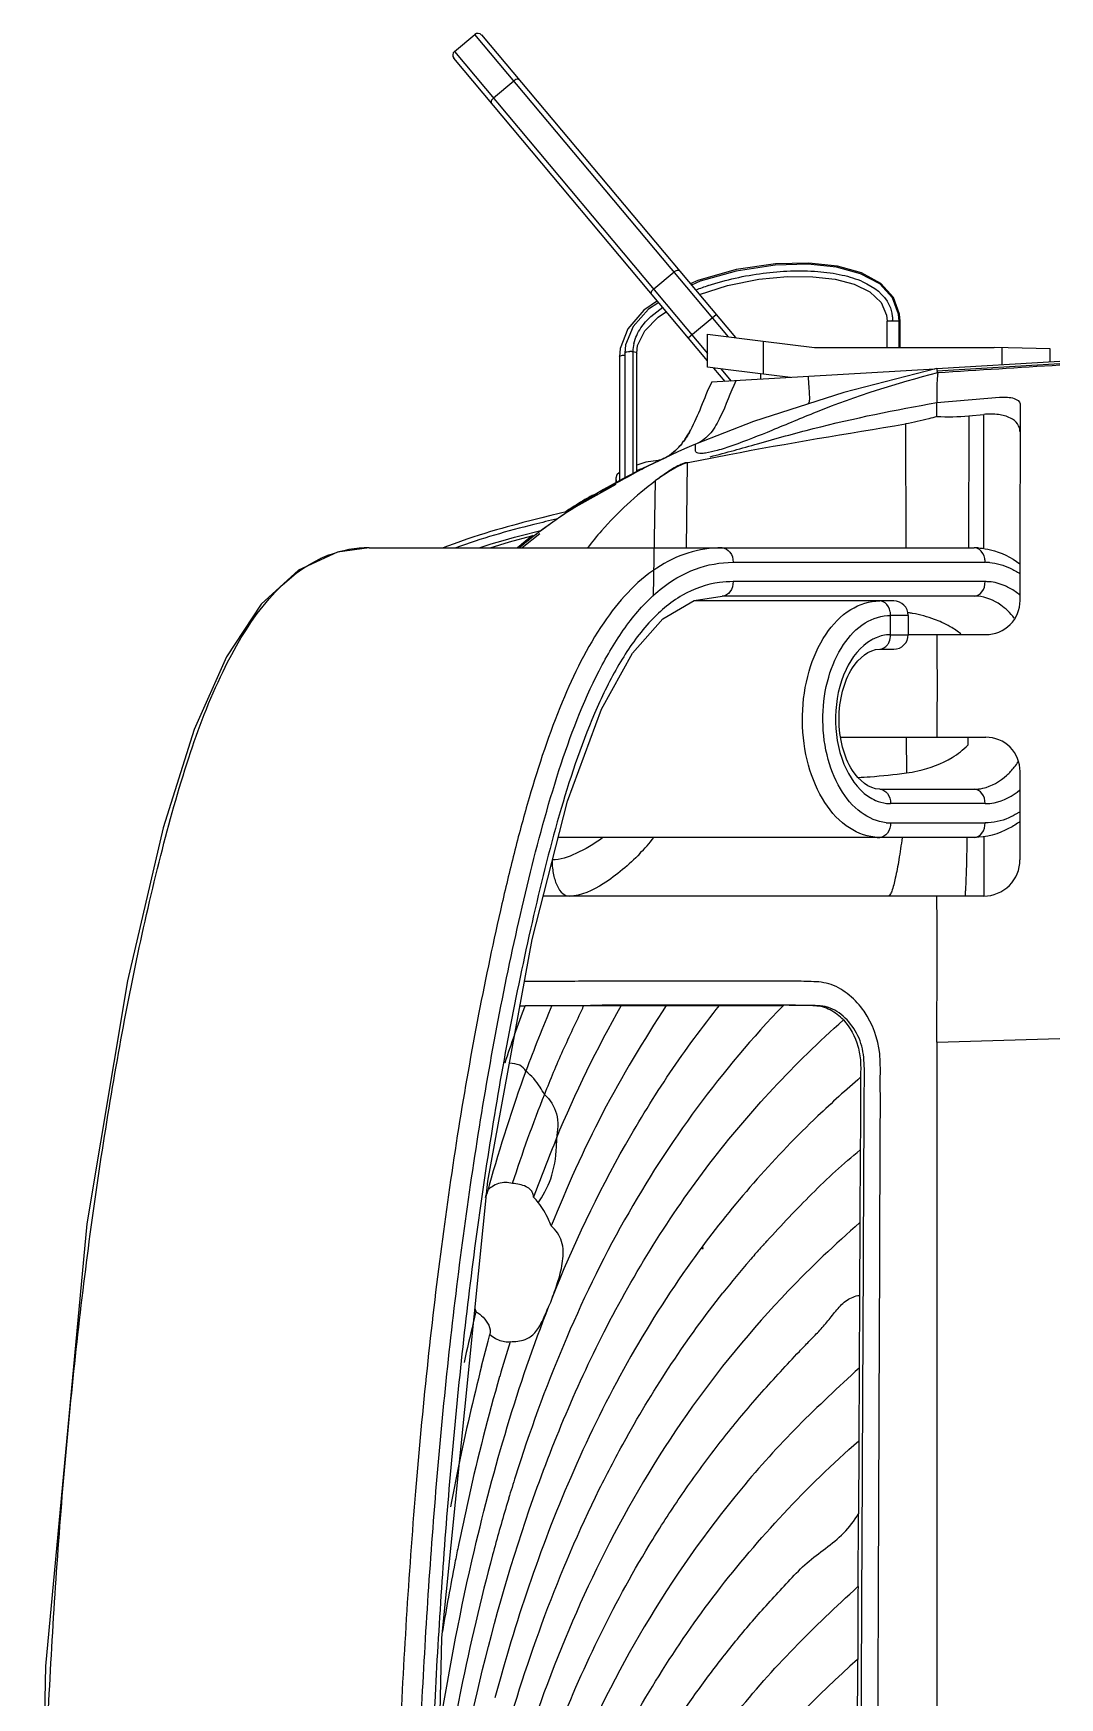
# Model space of a CAD drawing. Header units: millimetres. Extents: x 7426 to 8300, y 123 to 421.
# Drawn here: x 8100.19 to 8110.83, y 346.32 to 363.56 of the extents above; entities that cross this region are included whole.
import ezdxf

# ---------------------------------------------------------------- set-up
doc = ezdxf.new("R2010")
doc.units = ezdxf.units.MM
doc.layers.add('20_ALL_FEATURES', color=7, linetype='Continuous')

msp = doc.modelspace()

# ---------------------------------------------------------------- linework, layer by layer
at = {"layer": '20_ALL_FEATURES', "color": 7, "linetype": 'Continuous'}
for p, q in [((8104.558, 363.372), (8104.769, 363.549)), ((8107.396, 360.417), (8104.769, 363.549)), ((8104.839, 363.543), (8107.469, 360.408)), ((8107.181, 360.168), (8104.552, 363.302)), ((8104.558, 363.372), (8107.181, 360.245)), ((8105.173, 363.066), (8104.963, 362.89)), ((8106.622, 360.912), (8106.833, 361.088)), ((8107.08, 361.001), (8107.001, 360.966)), ((8107.103, 360.991), (8107.013, 360.951)), ((8106.661, 360.788), (8106.519, 360.691)), ((8106.674, 360.772), (8106.57, 360.702)), ((8106.519, 360.691), (8106.353, 360.499)), ((8106.667, 360.62), (8106.754, 360.677)), ((8107.27, 360.645), (8106.983, 360.404)), ((8109.04, 360.305), (8109.04, 360.578)), ((8109.165, 360.578), (8109.04, 360.578)), ((8109.165, 360.578), (8109.159, 360.652)), ((8109.165, 360.305), (8109.165, 360.578)), ((8109.175, 360.578), (8109.169, 360.651)), ((8109.175, 360.305), (8109.175, 360.578)), ((8109.175, 360.578), (8109.175, 360.578)), ((8106.353, 360.499), (8106.275, 360.294)), ((8107.181, 360.101), (8107.181, 360.445)), ((8107.181, 360.445), (8107.756, 360.372)), ((8107.756, 360.372), (8107.756, 360.028)), ((8107.756, 360.372), (8108.287, 360.305)), ((8106.275, 360.294), (8106.268, 360.209)), ((8106.268, 360.209), (8106.273, 360.215)), ((8106.268, 360.209), (8106.268, 358.926)), ((8106.33, 360.332), (8106.322, 360.248)), ((8106.322, 360.248), (8106.327, 360.254)), ((8106.322, 360.248), (8106.322, 358.955)), ((8106.408, 359), (8106.408, 360.264)), ((8106.447, 360.248), (8106.456, 360.326)), ((8106.447, 359.02), (8106.447, 360.248)), ((8108.287, 360.305), (8110.15, 360.305)), ((8110.731, 360.29), (8110.15, 360.305)), ((8110.231, 360.122), (8110.231, 360.303)), ((8110.731, 360.16), (8110.731, 360.29)), ((8107.421, 360.071), (8107.181, 360.101)), ((8109.535, 360.082), (8107.221, 359.945)), ((8107.361, 359.953), (8107.244, 360.093)), ((8107.317, 360.084), (8107.424, 359.957)), ((8108.039, 359.993), (8107.421, 360.071)), ((8107.731, 359.975), (8107.731, 360.032)), ((8110.829, 360.16), (8109.556, 360.085)), ((8109.556, 360.065), (8110.829, 360.139)), ((8109.556, 360.087), (8109.556, 360.066)), ((8109.556, 360.087), (8109.556, 360.087)), ((8110.829, 360.157), (8110.829, 360.157)), ((8107.221, 359.945), (8107.221, 359.946)), ((8110.418, 359.722), (8110.417, 358.065)), ((8109.232, 359.513), (8109.234, 358.23)), ((8109.888, 359.598), (8109.884, 358.23)), ((8109.888, 359.598), (8110.042, 359.612)), ((8110.042, 358.23), (8110.042, 359.612)), ((8106.743, 359.163), (8106.689, 359.14)), ((8106.726, 359.157), (8106.689, 359.14)), ((8106.729, 359.157), (8106.721, 359.154)), ((8106.723, 359.155), (8106.721, 359.154)), ((8106.758, 359.171), (8106.723, 359.155)), ((8107.057, 359.23), (8107.057, 359.304)), ((8106.683, 359.137), (8106.668, 359.136)), ((8106.721, 359.154), (8106.721, 359.152)), ((8106.963, 358.23), (8106.974, 359.112)), ((8106.23, 358.952), (8106.23, 358.903)), ((8106.232, 358.936), (8106.232, 358.906)), ((8106.639, 358.924), (8106.617, 357.73)), ((8105.367, 358.517), (8105.265, 358.491)), ((8105.464, 358.541), (8105.367, 358.517)), ((8105.556, 358.564), (8105.464, 358.541)), ((8105.726, 358.615), (8105.7, 358.598)), ((8105.442, 358.374), (8105.259, 358.23)), ((8103.676, 358.23), (8109.943, 358.23)), ((8107.445, 358.08), (8110.056, 358.08)), ((8110.417, 358.065), (8110.417, 357.686)), ((8110.056, 357.88), (8107.445, 357.88)), ((8109.109, 357.68), (8107.037, 357.68)), ((8107.332, 357.73), (8107.331, 357.73)), ((8109.943, 357.73), (8107.331, 357.73)), ((8109.077, 357.33), (8109.077, 357.53)), ((8109.259, 357.53), (8109.077, 357.53)), ((8109.259, 357.53), (8109.259, 357.33)), ((8109.077, 357.33), (8109.259, 357.33)), ((8109.259, 357.332), (8110.064, 357.332)), ((8108.964, 357.18), (8109.109, 357.18)), ((8108.562, 356.268), (8110.064, 356.268)), ((8109.239, 356.268), (8109.24, 355.898)), ((8109.877, 356.268), (8109.877, 356.186)), ((8110.417, 355.914), (8110.417, 354.998)), ((8108.964, 355.73), (8109.943, 355.73)), ((8110.056, 355.58), (8109.077, 355.58)), ((8109.077, 355.38), (8110.056, 355.38)), ((8109.943, 355.23), (8105.634, 355.23)), ((8109.868, 355.229), (8109.867, 355.195)), ((8110.042, 355.243), (8110.042, 354.623)), ((8110.042, 354.623), (8105.478, 354.623)), ((8110.042, 354.653), (8110.042, 354.623)), ((8105.236, 353.487), (8105.29, 353.487)), ((8105.569, 353.488), (8105.835, 353.49)), ((8105.835, 353.49), (8105.899, 353.49)), ((8105.899, 353.49), (8106.023, 353.49)), ((8106.023, 353.49), (8106.29, 353.49)), ((8106.29, 353.49), (8106.753, 353.49)), ((8106.752, 353.49), (8107.304, 353.49)), ((8109.555, 353.108), (8110.829, 353.147)), ((8109.555, 353.108), (8109.551, 327.553)), ((8105.601, 352.077), (8105.616, 352.067)), ((8108.763, 351.993), (8108.759, 351.24)), ((8104.918, 351.627), (8104.903, 351.573)), ((8108.758, 351.24), (8108.754, 350.486)), ((8107.123, 350.988), (8107.112, 350.973)), ((8107.135, 350.981), (8107.124, 350.966)), ((8108.755, 350.486), (8108.752, 349.733)), ((8104.907, 350.012), (8104.926, 350.082)), ((8104.839, 349.752), (8104.907, 350.012)), ((8108.75, 349.733), (8108.746, 348.978)), ((8108.742, 348.224), (8108.738, 347.469)), ((8108.734, 346.715), (8108.73, 345.959))]:
    msp.add_line(p, q, dxfattribs=at)
for points in [[(8109.169, 360.651), (8109.108, 360.823), (8108.975, 360.969), (8108.776, 361.079), (8108.526, 361.148), (8108.228, 361.18), (8107.884, 361.172), (8107.476, 361.112), (8107.08, 361.001)], [(8109.159, 360.652), (8109.097, 360.821), (8108.964, 360.964), (8108.765, 361.07), (8108.516, 361.137), (8108.22, 361.167), (8107.879, 361.157), (8107.475, 361.096), (8107.103, 360.991)], [(8107.098, 360.855), (8107.386, 360.947), (8107.713, 361.012), (8108.01, 361.041), (8108.271, 361.039), (8108.501, 361.013), (8108.699, 360.961), (8108.863, 360.881), (8108.979, 360.773)], [(8108.979, 360.773), (8109.035, 360.641), (8109.04, 360.578)], [(8106.57, 360.702), (8106.409, 360.524), (8106.33, 360.332)], [(8106.456, 360.326), (8106.529, 360.479), (8106.667, 360.62)], [(8109.556, 360.087), (8108.592, 359.84), (8107.655, 359.54), (8107.057, 359.304)], [(8106.942, 359.254), (8106.873, 359.223), (8106.806, 359.192), (8106.742, 359.162), (8106.68, 359.133), (8106.621, 359.103), (8106.563, 359.075), (8106.508, 359.047), (8106.456, 359.02), (8106.405, 358.993), (8106.357, 358.967), (8106.31, 358.942), (8106.267, 358.918), (8106.227, 358.896), (8106.189, 358.874), (8106.155, 358.855), (8106.124, 358.836), (8106.096, 358.82), (8106.067, 358.803)], [(8107.057, 359.304), (8107.015, 359.286), (8106.942, 359.254)], [(8107.057, 359.23), (8107.057, 359.287), (8107.057, 359.303), (8107.057, 359.304)], [(8106.689, 359.14), (8106.499, 359.047), (8106.303, 358.945), (8106.102, 358.833)], [(8106.268, 359.009), (8106.24, 358.987), (8106.23, 358.952)], [(8106.668, 359.136), (8106.542, 359.117), (8106.447, 359.087)], [(8106.102, 358.833), (8105.895, 358.71), (8105.684, 358.573), (8105.469, 358.421), (8105.251, 358.253), (8105.225, 358.23)], [(8106.23, 358.885), (8105.76, 358.624), (8105.738, 358.607)], [(8105.265, 358.491), (8105.213, 358.477), (8105.16, 358.463), (8105.105, 358.448), (8105.049, 358.432), (8104.992, 358.416), (8104.933, 358.399), (8104.874, 358.38), (8104.813, 358.361), (8104.75, 358.341), (8104.686, 358.32), (8104.621, 358.297), (8104.555, 358.273), (8104.486, 358.248), (8104.441, 358.23)], [(8105.735, 358.606), (8105.73, 358.605), (8105.556, 358.564)], [(8104.813, 358.23), (8104.94, 358.27), (8105.062, 358.306), (8105.18, 358.339), (8105.291, 358.369), (8105.398, 358.396), (8105.454, 358.41)], [(8104.927, 358.23), (8105.13, 358.291), (8105.36, 358.353), (8105.391, 358.361)], [(8103.676, 358.23), (8103.345, 358.186), (8102.942, 358), (8102.557, 357.647), (8102.195, 357.101), (8101.861, 356.348), (8101.542, 355.331), (8101.172, 353.743), (8100.748, 351.229), (8100.323, 346.646), (8100.195, 340.33)], [(8104.28, 340.33), (8104.427, 346.94), (8104.903, 351.671), (8105.362, 354.174), (8105.73, 355.607), (8106.081, 356.56), (8106.401, 357.138), (8106.717, 357.494), (8107.041, 357.683), (8107.332, 357.73)]]:
    msp.add_lwpolyline(points, dxfattribs=at)
for centre, radius, start, end in [((8104.801, 363.51), 0.05, 40, 130), ((8104.59, 363.334), 0.05, 130, 220), ((8107.974, 358.587), 2.487, 108.4303, 111.5898), ((8108.639, 360.578), 0.459, 359.9962, 1.4751), ((8106.385, 360.046), 0.219, 87.2678, 92.6838), ((8106.791, 360.264), 0.384, 167.4023, 179.9846), ((8109.668, 362.014), 2.426, 267.3739, 275.1978), ((8110.669, 350.733), 9.301, 115.1016, 115.4576), ((8106.497, 359.62), 0.518, 295.6946, 302.0267), ((8106.655, 358.501), 0.57, 104.8079, 107.1237), ((8109.437, 355.186), 4.669, 125.2314, 126.8175), ((8109.754, 352.485), 7.324, 120.2581, 120.4875), ((8108.878, 355.951), 3.721, 126.9803, 138.7095), ((8108.821, 353.891), 5.647, 122.5744, 122.8688), ((8108.82, 353.893), 5.646, 122.604, 122.8689), ((8108.842, 353.859), 5.686, 120.5467, 122.6032), ((8106.079, 358.54), 0.25, 109.5102, 120.4895), ((8106.08, 358.537), 0.253, 100.9865, 109.5402), ((8108.777, 353.96), 5.566, 122.8678, 123.5498), ((8108.852, 353.978), 5.597, 129.5414, 130.5567), ((8108.32, 354.605), 4.775, 128.1935, 130.554), ((8108.934, 355.905), 3.794, 138.7384, 142.1362), ((8103.699, 356.983), 1.252, 110.4634, 115.2576), ((8103.675, 357.048), 1.182, 89.9464, 110.5), ((8109.943, 357.589), 0.641, 85.3567, 89.9969), ((8110.056, 357.503), 0.577, 85.3567, 89.9969), ((8107.444, 356.802), 1.078, 89.9692, 97.4149), ((8110.056, 357.389), 0.491, 85.2858, 89.9967), ((8109.109, 357.53), 0.15, 0, 90), ((8109.943, 357.303), 0.427, 85.2858, 89.9967), ((8110.064, 357.685), 0.354, 269.9996, 0.0432), ((8109.048, 356.124), 1.45, 79.7953, 81.4424), ((8109.188, 356.533), 1.015, 60.0192, 65.548), ((8109.077, 356.964), 0.366, 90.0004, 91.1578), ((8109.109, 357.33), 0.15, 270, 0), ((8109.238, 356.62), 0.915, 51.6887, 60.0258), ((8110.064, 355.914), 0.354, 359.9615, 89.9996), ((8109.68, 356.495), 0.865, 321.6331, 326.2789), ((8109.077, 355.955), 0.375, 263.5037, 269.9914), ((8109.077, 355.84), 0.46, 264.3172, 269.9942), ((8109.985, 356.127), 0.763, 301.8988, 304.5271), ((8104.731, 356.753), 2.431, 315.9538, 321.1637), ((8108.964, 355.754), 0.524, 264.3172, 269.9942), ((8106.371, 354.998), 0.802, 179.9998, 180.9807), ((8110.042, 354.998), 0.375, 269.9999, 0), ((8021.062, 383.935), 89.563, 339.91978, 340.12548), ((8105.014, 457.71), 104.223, 270.1514, 270.30444), ((8118.327, 348.034), 13.876, 156.8523, 159.8701), ((8101.823, 355.346), 4.478, 335.1619, 335.5172), ((8114.143, 349.911), 9.542, 159.9341, 161.7957), ((8119.486, 347.012), 15.059, 158.3471, 162.0778), ((8120.126, 346.092), 15.71, 157.6073, 159.8478), ((8101.308, 352.71), 3.771, 341.2947, 341.7014), ((8104.871, 351.021), 0.701, 37.5098, 43.6789), ((8104.566, 352.059), 1.056, 324.6212, 325.7849), ((8116.542, 342.334), 11.828, 131.1524, 136.1206), ((8115.754, 344.582), 10.748, 143.5189, 144.8207), ((8114.794, 344.664), 9.474, 138.7699, 139.2645), ((8115.194, 344.31), 10.009, 137.8927, 138.7588), ((8115.911, 343.665), 10.973, 137.702, 137.9021), ((8115.423, 344.128), 10.3, 139.2927, 141.6958), ((8104.624, 350.786), 1.002, 335.7413, 340.8473), ((8127.317, 344.761), 23.211, 166.4429, 167.4811), ((8126.035, 345.067), 21.893, 166.1283, 166.4354), ((8105.742, 350.678), 1.027, 198.7005, 200.6713), ((8122.974, 344.447), 18.685, 162.6913, 163.8458), ((8127.4, 344.011), 23.28, 165.725, 168.3352), ((8125.384, 343.773), 21.188, 163.9076, 167.403), ((8130.553, 343.344), 26.503, 168.3016, 169.2287), ((8122.761, 343.043), 18.432, 162.4135, 163.1603), ((8129.268, 342.879), 25.173, 167.3453, 168.5355), ((8123.888, 342.708), 19.607, 163.4289, 164.951), ((8123.148, 342.925), 18.836, 163.1585, 163.4194), ((8131.093, 342.504), 27.037, 168.526, 168.8901), ((8127.168, 341.852), 22.997, 165.0111, 168.5942), ((8133, 342.136), 28.979, 168.9016, 170.3299), ((8130.846, 341.079), 26.756, 168.531, 169.4462)]:
    msp.add_arc(centre, radius, start, end, dxfattribs=at)
for points, knots in [([(8105.228, 363.079), (8105.225, 363.082), (8105.206, 363.09), (8105.186, 363.077), (8105.173, 363.066)], [0, 0, 0, 0, 0.173562, 1, 1, 1, 1]), ([(8104.963, 362.89), (8104.958, 362.885), (8104.945, 362.873), (8104.932, 362.848), (8104.94, 362.838)], [0, 0, 0, 0, 0.333009, 1, 1, 1, 1]), ([(8106.833, 361.088), (8106.838, 361.092), (8106.852, 361.103), (8106.879, 361.111), (8106.887, 361.102)], [0, 0, 0, 0, 0.333008, 1, 1, 1, 1]), ([(8107.188, 360.946), (8107.371, 361.008), (8107.748, 361.09), (8108.219, 361.112), (8108.567, 361.064), (8108.835, 360.984), (8109.012, 360.855), (8109.063, 360.745)], [0, 0, 0, 0, 0.291656, 0.575991, 0.703917, 0.81743, 1, 1, 1, 1]), ([(8106.6, 360.86), (8106.598, 360.863), (8106.593, 360.884), (8106.61, 360.901), (8106.622, 360.912)], [0, 0, 0, 0, 0.173562, 1, 1, 1, 1]), ([(8106.446, 360.431), (8106.458, 360.458), (8106.526, 360.574), (8106.631, 360.664), (8106.716, 360.722)], [0, 0, 0, 0, 0.222765, 1, 1, 1, 1]), ([(8109.063, 360.745), (8109.079, 360.709), (8109.093, 360.657), (8109.097, 360.604), (8109.098, 360.59)], [0, 0, 0, 0, 0.737748, 1, 1, 1, 1]), ([(8106.273, 360.215), (8106.274, 360.217), (8106.289, 360.224), (8106.307, 360.226), (8106.322, 360.226)], [0, 0, 0, 0, 0.129711, 1, 1, 1, 1]), ([(8106.327, 360.254), (8106.33, 360.257), (8106.337, 360.259), (8106.343, 360.261), (8106.345, 360.262)], [0, 0, 0, 0, 0.655426, 1, 1, 1, 1]), ([(8106.395, 360.265), (8106.397, 360.265), (8106.402, 360.265), (8106.406, 360.264), (8106.408, 360.264)], [0, 0, 0, 0, 0.505784, 1, 1, 1, 1]), ([(8106.408, 360.264), (8106.418, 360.263), (8106.431, 360.262), (8106.447, 360.252), (8106.447, 360.248)], [0, 0, 0, 0, 0.712289, 1, 1, 1, 1]), ([(8109.495, 360.07), (8109.494, 360.071), (8109.493, 360.074), (8109.491, 360.077), (8109.49, 360.079)], [0, 0, 0, 0, 0.474966, 1, 1, 1, 1]), ([(8109.564, 360.043), (8109.565, 360.03), (8109.56, 359.997), (8109.556, 359.934), (8109.555, 359.844), (8109.555, 359.775), (8109.555, 359.734)], [0, 0, 0, 0, 0.125509, 0.324314, 0.61035, 1, 1, 1, 1]), ([(8107.472, 359.959), (8107.416, 359.836), (8107.35, 359.648), (8107.224, 359.416), (8107.123, 359.332), (8107.067, 359.306)], [0, 0, 0, 0, 0.518666, 0.763414, 1, 1, 1, 1]), ([(8108.221, 360.004), (8108.223, 359.969), (8108.228, 359.906), (8108.234, 359.82), (8108.237, 359.767), (8108.23, 359.729), (8108.221, 359.726)], [0, 0, 0, 0, 0.370683, 0.680627, 0.897436, 1, 1, 1, 1]), ([(8107.209, 359.174), (8107.373, 359.216), (8107.727, 359.318), (8108.503, 359.532), (8109.126, 359.662), (8109.555, 359.734)], [0, 0, 0, 0, 0.210904, 0.458466, 1, 1, 1, 1]), ([(8109.557, 359.591), (8109.557, 359.604), (8109.557, 359.652), (8109.555, 359.7), (8109.555, 359.735)], [0, 0, 0, 0, 0.269868, 1, 1, 1, 1]), ([(8110.205, 359.79), (8110.233, 359.792), (8110.286, 359.792), (8110.36, 359.783), (8110.416, 359.749), (8110.418, 359.722)], [0, 0, 0, 0, 0.355275, 0.65502, 1, 1, 1, 1]), ([(8106.979, 359.113), (8107.121, 359.142), (8107.869, 359.291), (8108.622, 359.412), (8109.232, 359.513)], [0, 0, 0, 0, 0.190012, 1, 1, 1, 1]), ([(8108.307, 359.636), (8108.153, 359.574), (8107.867, 359.454), (8107.526, 359.316), (8107.295, 359.241), (8107.186, 359.214), (8107.118, 359.207), (8107.083, 359.207), (8107.059, 359.22), (8107.057, 359.23)], [0, 0, 0, 0, 0.373162, 0.697772, 0.824631, 0.918404, 0.95169, 0.975427, 1, 1, 1, 1]), ([(8109.557, 359.591), (8109.529, 359.582), (8109.422, 359.552), (8109.313, 359.527), (8109.232, 359.513)], [0, 0, 0, 0, 0.260835, 1, 1, 1, 1]), ([(8110.417, 359.434), (8110.417, 359.462), (8110.398, 359.524), (8110.311, 359.586), (8110.187, 359.616), (8110.093, 359.617), (8110.042, 359.612)], [0, 0, 0, 0, 0.179609, 0.391167, 0.669634, 1, 1, 1, 1]), ([(8106.064, 358.811), (8106.114, 358.84), (8106.313, 358.953), (8106.517, 359.058), (8106.671, 359.131)], [0, 0, 0, 0, 0.253858, 1, 1, 1, 1]), ([(8106.974, 359.112), (8106.921, 359.099), (8106.806, 359.037), (8106.698, 358.968), (8106.639, 358.924)], [0, 0, 0, 0, 0.426865, 1, 1, 1, 1]), ([(8106.932, 359.104), (8106.919, 359.1), (8106.853, 359.07), (8106.791, 359.033), (8106.744, 359)], [0, 0, 0, 0, 0.197772, 1, 1, 1, 1]), ([(8106.951, 359.109), (8106.95, 359.109), (8106.943, 359.109), (8106.936, 359.105), (8106.931, 359.103)], [0, 0, 0, 0, 0.144315, 1, 1, 1, 1]), ([(8105.231, 358.236), (8105.296, 358.289), (8105.553, 358.492), (8105.828, 358.672), (8106.038, 358.796)], [0, 0, 0, 0, 0.254497, 1, 1, 1, 1]), ([(8105.624, 358.531), (8105.543, 358.511), (8105.188, 358.426), (8104.836, 358.327), (8104.572, 358.23)], [0, 0, 0, 0, 0.228322, 1, 1, 1, 1]), ([(8107.331, 358.23), (8107.212, 358.23), (8106.971, 358.194), (8106.515, 357.969), (8106.045, 357.434), (8105.638, 356.603), (8105.371, 355.798), (8105.181, 355.096), (8105.002, 354.35), (8104.8, 353.389), (8104.592, 352.205), (8104.355, 350.56), (8104.134, 348.428), (8103.973, 345.795), (8103.897, 343.084), (8103.892, 341.254), (8103.902, 340.33)], [0, 0, 0, 0, 0.018985, 0.037947, 0.079624, 0.128706, 0.184325, 0.213899, 0.244183, 0.306082, 0.369669, 0.434889, 0.569728, 0.709624, 0.853421, 1, 1, 1, 1]), ([(8107.331, 358.23), (8107.362, 358.23), (8107.428, 358.188), (8107.445, 358.117), (8107.445, 358.08)], [0, 0, 0, 0, 0.451679, 1, 1, 1, 1]), ([(8110.056, 358.08), (8110.056, 358.094), (8110.052, 358.143), (8110.025, 358.192), (8109.996, 358.213)], [0, 0, 0, 0, 0.270885, 1, 1, 1, 1]), ([(8110.001, 358.228), (8110.038, 358.225), (8110.187, 358.202), (8110.327, 358.133), (8110.417, 358.065)], [0, 0, 0, 0, 0.245623, 1, 1, 1, 1]), ([(8100.247, 340.33), (8100.228, 342.077), (8100.26, 344.67), (8100.453, 348.073), (8100.687, 350.505), (8101.026, 352.825), (8101.402, 354.663), (8101.783, 356.034), (8102.196, 357.126), (8102.701, 357.896), (8103.165, 358.115)], [0, 0, 0, 0, 0.285575, 0.42354, 0.556903, 0.684765, 0.806384, 0.863766, 0.9162, 1, 1, 1, 1]), ([(8104.113, 340.33), (8104.104, 341.15), (8104.107, 342.788), (8104.165, 345.244), (8104.272, 347.286), (8104.402, 348.913), (8104.566, 350.527), (8104.841, 352.52), (8105.23, 354.478), (8105.639, 355.98), (8105.977, 356.853), (8106.343, 357.452), (8106.662, 357.804), (8107.037, 358.031), (8107.313, 358.08), (8107.445, 358.08)], [0, 0, 0, 0, 0.13138, 0.262695, 0.393776, 0.459153, 0.52435, 0.653915, 0.781635, 0.844014, 0.903448, 0.930973, 0.956142, 0.978816, 1, 1, 1, 1]), ([(8107.305, 357.871), (8107.171, 357.854), (8106.892, 357.755), (8106.547, 357.452), (8106.262, 357.046), (8105.943, 356.406), (8105.646, 355.522), (8105.37, 354.417), (8105.132, 353.286), (8104.863, 351.751), (8104.61, 349.805), (8104.409, 347.45), (8104.252, 344.29), (8104.227, 341.914), (8104.244, 340.33)], [0, 0, 0, 0, 0.022259, 0.046891, 0.074084, 0.103072, 0.163881, 0.226372, 0.289573, 0.353272, 0.481668, 0.610871, 0.740467, 1, 1, 1, 1]), ([(8107.445, 357.88), (8107.445, 357.843), (8107.428, 357.773), (8107.363, 357.731), (8107.332, 357.73)], [0, 0, 0, 0, 0.547693, 1, 1, 1, 1]), ([(8109.943, 357.73), (8109.973, 357.73), (8110.04, 357.772), (8110.056, 357.843), (8110.056, 357.88)], [0, 0, 0, 0, 0.451664, 1, 1, 1, 1]), ([(8110.316, 357.81), (8110.298, 357.819), (8110.23, 357.854), (8110.154, 357.874), (8110.097, 357.879)], [0, 0, 0, 0, 0.258464, 1, 1, 1, 1]), ([(8108.912, 355.233), (8108.806, 355.243), (8108.583, 355.341), (8108.342, 355.639), (8108.191, 356.039), (8108.145, 356.494), (8108.21, 356.944), (8108.377, 357.33), (8108.632, 357.606), (8108.859, 357.68), (8108.964, 357.68)], [0, 0, 0, 0, 0.101361, 0.219701, 0.356657, 0.504464, 0.651221, 0.785397, 0.900421, 1, 1, 1, 1]), ([(8109.077, 357.53), (8109.077, 357.543), (8109.073, 357.591), (8109.048, 357.639), (8109.02, 357.66)], [0, 0, 0, 0, 0.269338, 1, 1, 1, 1]), ([(8110.29, 357.577), (8110.267, 357.599), (8110.178, 357.674), (8110.063, 357.722), (8109.978, 357.729)], [0, 0, 0, 0, 0.269458, 1, 1, 1, 1]), ([(8109.032, 355.382), (8108.939, 355.392), (8108.743, 355.478), (8108.532, 355.739), (8108.399, 356.09), (8108.359, 356.489), (8108.415, 356.884), (8108.562, 357.223), (8108.786, 357.465), (8108.986, 357.53), (8109.077, 357.53)], [0, 0, 0, 0, 0.10137, 0.219713, 0.356665, 0.504464, 0.651213, 0.785385, 0.900413, 1, 1, 1, 1]), ([(8109.608, 357.457), (8109.583, 357.469), (8109.485, 357.509), (8109.382, 357.537), (8109.304, 357.55)], [0, 0, 0, 0, 0.258434, 1, 1, 1, 1]), ([(8108.881, 357.277), (8108.762, 357.21), (8108.568, 356.952), (8108.478, 356.483), (8108.549, 356.007), (8108.73, 355.734), (8108.846, 355.655)], [0, 0, 0, 0, 0.223451, 0.495263, 0.770119, 1, 1, 1, 1]), ([(8109.07, 357.33), (8109.021, 357.329), (8108.955, 357.314), (8108.896, 357.285), (8108.881, 357.277)], [0, 0, 0, 0, 0.740607, 1, 1, 1, 1]), ([(8109.555, 357.333), (8109.553, 357.157), (8109.565, 356.802), (8109.553, 356.447), (8109.556, 356.268)], [0, 0, 0, 0, 0.495668, 1, 1, 1, 1]), ([(8108.964, 355.73), (8108.85, 355.73), (8108.671, 355.895), (8108.567, 356.171), (8108.529, 356.455), (8108.567, 356.74), (8108.671, 357.015), (8108.85, 357.18), (8108.964, 357.18)], [0, 0, 0, 0, 0.190609, 0.336539, 0.49997, 0.663412, 0.809366, 1, 1, 1, 1]), ([(8108.964, 357.18), (8108.994, 357.18), (8109.037, 357.207), (8109.057, 357.244), (8109.062, 357.255)], [0, 0, 0, 0, 0.718154, 1, 1, 1, 1]), ([(8109.24, 355.898), (8109.28, 355.904), (8109.444, 355.933), (8109.606, 355.992), (8109.715, 356.059)], [0, 0, 0, 0, 0.235999, 1, 1, 1, 1]), ([(8108.741, 355.852), (8108.782, 355.854), (8108.949, 355.864), (8109.115, 355.881), (8109.24, 355.898)], [0, 0, 0, 0, 0.243644, 1, 1, 1, 1]), ([(8108.964, 355.73), (8108.994, 355.73), (8109.06, 355.688), (8109.077, 355.617), (8109.077, 355.58)], [0, 0, 0, 0, 0.451664, 1, 1, 1, 1]), ([(8109.943, 355.73), (8109.972, 355.73), (8110.096, 355.743), (8110.211, 355.81), (8110.28, 355.874)], [0, 0, 0, 0, 0.238671, 1, 1, 1, 1]), ([(8110.056, 355.58), (8110.056, 355.617), (8110.04, 355.688), (8109.973, 355.73), (8109.943, 355.73)], [0, 0, 0, 0, 0.548336, 1, 1, 1, 1]), ([(8110.056, 355.58), (8110.088, 355.58), (8110.219, 355.593), (8110.341, 355.658), (8110.417, 355.722)], [0, 0, 0, 0, 0.240286, 1, 1, 1, 1]), ([(8109.077, 355.38), (8109.077, 355.343), (8109.06, 355.272), (8108.994, 355.23), (8108.964, 355.23)], [0, 0, 0, 0, 0.548336, 1, 1, 1, 1]), ([(8110.417, 355.396), (8110.382, 355.369), (8110.24, 355.278), (8110.068, 355.23), (8109.943, 355.23)], [0, 0, 0, 0, 0.259182, 1, 1, 1, 1]), ([(8109.943, 355.23), (8109.973, 355.23), (8110.04, 355.272), (8110.056, 355.343), (8110.056, 355.38)], [0, 0, 0, 0, 0.451664, 1, 1, 1, 1]), ([(8106.093, 355.225), (8106.005, 355.163), (8105.842, 355.063), (8105.654, 354.998), (8105.569, 354.998)], [0, 0, 0, 0, 0.560147, 1, 1, 1, 1]), ([(8109.195, 355.228), (8109.186, 355.152), (8109.165, 355.01), (8109.132, 354.826), (8109.1, 354.701), (8109.076, 354.642), (8109.061, 354.623), (8109.054, 354.623)], [0, 0, 0, 0, 0.368881, 0.680793, 0.901807, 0.966878, 1, 1, 1, 1]), ([(8109.867, 355.195), (8109.866, 355.122), (8109.864, 355.017), (8109.86, 354.883), (8109.857, 354.798), (8109.854, 354.73), (8109.853, 354.672), (8109.846, 354.647), (8109.849, 354.623), (8109.845, 354.623)], [0, 0, 0, 0, 0.381596, 0.550923, 0.700144, 0.8245, 0.919091, 0.978944, 1, 1, 1, 1]), ([(8106.479, 355.063), (8106.365, 354.946), (8106.148, 354.759), (8105.873, 354.623), (8105.748, 354.623)], [0, 0, 0, 0, 0.566794, 1, 1, 1, 1]), ([(8105.569, 354.984), (8105.57, 354.937), (8105.58, 354.847), (8105.615, 354.732), (8105.668, 354.647), (8105.724, 354.623), (8105.748, 354.623)], [0, 0, 0, 0, 0.330148, 0.617497, 0.834166, 1, 1, 1, 1]), ([(8106.176, 353.74), (8106.093, 353.74), (8105.793, 353.74), (8105.493, 353.737), (8105.277, 353.737)], [0, 0, 0, 0, 0.278715, 1, 1, 1, 1]), ([(8107.886, 327.018), (8108.017, 327.021), (8108.295, 327.033), (8108.667, 327.273), (8108.832, 327.578), (8108.87, 327.806), (8108.87, 327.966), (8108.872, 328.165), (8108.874, 328.403), (8108.876, 328.722), (8108.878, 329.279), (8108.882, 330.074), (8108.886, 331.029), (8108.89, 331.984), (8108.893, 332.939), (8108.898, 334.212), (8108.904, 335.804), (8108.911, 337.714), (8108.919, 339.623), (8108.926, 341.533), (8108.935, 343.443), (8108.941, 345.034), (8108.947, 346.308), (8108.951, 347.263), (8108.954, 348.217), (8108.958, 349.172), (8108.961, 349.968), (8108.964, 350.605), (8108.965, 351.082), (8108.967, 351.56), (8108.969, 351.958), (8108.97, 352.276), (8108.971, 352.515), (8108.969, 352.753), (8108.975, 353.068), (8108.864, 353.375), (8108.658, 353.601), (8108.499, 353.7), (8108.359, 353.733), (8108.22, 353.738), (8108.048, 353.742), (8107.843, 353.742), (8107.577, 353.74), (8107.253, 353.74), (8106.765, 353.741), (8106.408, 353.74), (8106.176, 353.74)], [0, 0, 0, 0, 0.013218, 0.027298, 0.042551, 0.046544, 0.050552, 0.058572, 0.066591, 0.074611, 0.090649, 0.122727, 0.154804, 0.186882, 0.218959, 0.251036, 0.315191, 0.379346, 0.443501, 0.507656, 0.571811, 0.635966, 0.668044, 0.700122, 0.732199, 0.764277, 0.796355, 0.812393, 0.828432, 0.844471, 0.86051, 0.868529, 0.876549, 0.884568, 0.892582, 0.908239, 0.915819, 0.923116, 0.92667, 0.930189, 0.937155, 0.944028, 0.950799, 0.963994, 0.976656, 1, 1, 1, 1]), ([(8107.966, 353.49), (8107.326, 352.827), (8106.198, 351.287), (8105.481, 349.529), (8105.19, 348.612)], [0, 0, 0, 0, 0.489358, 1, 1, 1, 1]), ([(8106.753, 353.49), (8106.517, 353.128), (8106.072, 352.389), (8105.72, 351.602), (8105.56, 351.205)], [0, 0, 0, 0, 0.502795, 1, 1, 1, 1]), ([(8105.57, 350.458), (8105.788, 351.003), (8106.164, 351.801), (8106.704, 352.672), (8107.037, 353.148), (8107.216, 353.376), (8107.304, 353.49)], [0, 0, 0, 0, 0.502687, 0.75216, 0.876253, 1, 1, 1, 1]), ([(8107.909, 327.269), (8107.973, 327.271), (8108.101, 327.273), (8108.301, 327.298), (8108.481, 327.411), (8108.597, 327.551), (8108.661, 327.688), (8108.684, 327.803), (8108.685, 327.921), (8108.688, 328.078), (8108.691, 328.275), (8108.694, 328.589), (8108.696, 328.982), (8108.697, 329.454), (8108.699, 329.926), (8108.701, 330.555), (8108.705, 331.341), (8108.71, 332.284), (8108.714, 333.228), (8108.719, 334.486), (8108.727, 336.058), (8108.735, 337.945), (8108.744, 339.832), (8108.753, 341.719), (8108.761, 343.606), (8108.769, 345.178), (8108.775, 346.436), (8108.779, 347.38), (8108.784, 348.323), (8108.788, 349.267), (8108.792, 350.053), (8108.795, 350.682), (8108.797, 351.154), (8108.799, 351.626), (8108.801, 352.019), (8108.803, 352.333), (8108.803, 352.569), (8108.807, 352.804), (8108.799, 353.04), (8108.708, 353.256), (8108.579, 353.397), (8108.452, 353.467), (8108.348, 353.489), (8108.244, 353.488), (8108.108, 353.491), (8107.94, 353.492), (8107.676, 353.491), (8107.354, 353.491), (8106.98, 353.492), (8106.52, 353.492), (8106.184, 353.492), (8105.968, 353.49)], [0, 0, 0, 0, 0.006542, 0.013225, 0.020237, 0.027686, 0.03159, 0.03557, 0.039594, 0.043615, 0.051659, 0.059703, 0.07579, 0.091879, 0.107967, 0.124055, 0.15623, 0.188406, 0.220582, 0.252758, 0.31711, 0.381461, 0.445813, 0.510166, 0.574518, 0.638871, 0.671047, 0.703223, 0.7354, 0.767576, 0.799752, 0.81584, 0.831928, 0.848016, 0.864104, 0.872149, 0.880193, 0.888235, 0.896255, 0.904123, 0.911667, 0.915306, 0.918861, 0.922377, 0.925869, 0.932784, 0.9396, 0.952897, 0.965679, 0.977856, 1, 1, 1, 1]), ([(8107.305, 353.49), (8107.358, 353.49), (8107.579, 353.49), (8107.799, 353.491), (8107.966, 353.49)], [0, 0, 0, 0, 0.244729, 1, 1, 1, 1]), ([(8108.587, 353.339), (8108.548, 353.38), (8108.479, 353.434), (8108.374, 353.478), (8108.264, 353.489), (8108.128, 353.489), (8108.019, 353.491), (8107.966, 353.491)], [0, 0, 0, 0, 0.25995, 0.386227, 0.510162, 0.756372, 1, 1, 1, 1]), ([(8104.793, 346.37), (8104.942, 347.009), (8105.3, 348.286), (8106.069, 350.152), (8107.145, 351.887), (8108.082, 352.89), (8108.587, 353.339)], [0, 0, 0, 0, 0.244296, 0.492865, 0.748526, 1, 1, 1, 1]), ([(8105.887, 353.465), (8105.819, 353.316), (8105.674, 353.023), (8105.55, 352.72), (8105.49, 352.568)], [0, 0, 0, 0, 0.500703, 1, 1, 1, 1]), ([(8108.588, 353.339), (8108.659, 353.263), (8108.737, 353.117), (8108.77, 352.907), (8108.766, 352.799), (8108.766, 352.745)], [0, 0, 0, 0, 0.49084, 0.744896, 1, 1, 1, 1]), ([(8105.298, 352.809), (8105.285, 352.835), (8105.232, 352.882), (8105.165, 352.89), (8105.13, 352.892)], [0, 0, 0, 0, 0.451811, 1, 1, 1, 1]), ([(8105.49, 352.568), (8105.476, 352.594), (8105.424, 352.682), (8105.357, 352.763), (8105.298, 352.809)], [0, 0, 0, 0, 0.278503, 1, 1, 1, 1]), ([(8108.766, 352.745), (8108.615, 352.615), (8108.019, 352.078), (8107.483, 351.473), (8107.123, 350.988)], [0, 0, 0, 0, 0.248092, 1, 1, 1, 1]), ([(8105.49, 352.568), (8105.549, 352.516), (8105.643, 352.366), (8105.63, 352.194), (8105.614, 352.11)], [0, 0, 0, 0, 0.479887, 1, 1, 1, 1]), ([(8105.439, 351.465), (8105.494, 351.546), (8105.588, 351.74), (8105.615, 351.954), (8105.616, 352.067)], [0, 0, 0, 0, 0.463704, 1, 1, 1, 1]), ([(8107.795, 351.049), (8107.946, 351.216), (8108.257, 351.542), (8108.585, 351.853), (8108.763, 351.993)], [0, 0, 0, 0, 0.498282, 1, 1, 1, 1]), ([(8105.088, 351.655), (8105.039, 351.655), (8104.97, 351.633), (8104.918, 351.59), (8104.904, 351.578)], [0, 0, 0, 0, 0.729633, 1, 1, 1, 1]), ([(8105.374, 351.53), (8105.37, 351.547), (8105.353, 351.582), (8105.277, 351.631), (8105.207, 351.641), (8105.158, 351.646)], [0, 0, 0, 0, 0.205812, 0.429528, 1, 1, 1, 1]), ([(8105.56, 351.205), (8105.552, 351.228), (8105.516, 351.314), (8105.468, 351.394), (8105.427, 351.448)], [0, 0, 0, 0, 0.268046, 1, 1, 1, 1]), ([(8105.57, 350.458), (8105.594, 350.518), (8105.638, 350.644), (8105.687, 350.839), (8105.689, 351.046), (8105.61, 351.164), (8105.56, 351.205)], [0, 0, 0, 0, 0.244655, 0.501655, 0.756241, 1, 1, 1, 1]), ([(8106.969, 350.775), (8106.491, 350.097), (8105.705, 348.65), (8105.187, 347.095), (8104.978, 346.318)], [0, 0, 0, 0, 0.50759, 1, 1, 1, 1]), ([(8104.711, 342.79), (8104.854, 343.498), (8105.115, 344.555), (8105.595, 345.926), (8106.034, 346.935), (8106.473, 347.746), (8106.874, 348.371), (8107.201, 348.829), (8107.495, 349.197), (8107.742, 349.484), (8107.935, 349.696), (8108.098, 349.871), (8108.231, 350.009), (8108.333, 350.112), (8108.43, 350.221), (8108.517, 350.339), (8108.617, 350.443), (8108.709, 350.481), (8108.755, 350.486)], [0, 0, 0, 0, 0.244242, 0.36716, 0.49086, 0.615658, 0.678597, 0.74194, 0.805725, 0.837807, 0.870017, 0.902393, 0.918635, 0.934929, 0.951381, 0.967973, 0.984289, 1, 1, 1, 1]), ([(8108.016, 350.532), (8107.634, 350.134), (8106.931, 349.277), (8105.826, 347.409), (8105.281, 345.875), (8105.006, 344.851)], [0, 0, 0, 0, 0.254955, 0.509819, 1, 1, 1, 1]), ([(8105.135, 350.006), (8105.187, 350.008), (8105.283, 350.013), (8105.403, 350.096), (8105.473, 350.226), (8105.515, 350.321), (8105.537, 350.375)], [0, 0, 0, 0, 0.263223, 0.47039, 0.706976, 1, 1, 1, 1]), ([(8106.059, 348.477), (8106.148, 348.655), (8106.52, 349.366), (8106.966, 350.04), (8107.34, 350.513)], [0, 0, 0, 0, 0.247849, 1, 1, 1, 1]), ([(8104.781, 350.316), (8104.808, 350.3), (8104.883, 350.246), (8104.94, 350.144), (8104.926, 350.082)], [0, 0, 0, 0, 0.331373, 1, 1, 1, 1]), ([(8108.75, 349.733), (8108.537, 349.535), (8108.108, 349.141), (8107.327, 348.274), (8106.503, 347.101), (8105.748, 345.585), (8105.375, 344.54), (8105.213, 344.01)], [0, 0, 0, 0, 0.127771, 0.256331, 0.51291, 0.755999, 1, 1, 1, 1]), ([(8104.836, 341.761), (8104.981, 342.425), (8105.334, 343.749), (8106.114, 345.669), (8107.038, 347.159), (8107.959, 348.239), (8108.474, 348.741), (8108.747, 348.978)], [0, 0, 0, 0, 0.24433, 0.491032, 0.742061, 0.8701, 1, 1, 1, 1]), ([(8104.82, 344.899), (8104.892, 345.205), (8105.204, 346.429), (8105.638, 347.626), (8106.059, 348.477)], [0, 0, 0, 0, 0.24871, 1, 1, 1, 1]), ([(8105.014, 341.716), (8105.166, 342.318), (8105.438, 343.214), (8105.91, 344.37), (8106.33, 345.219), (8106.737, 345.9), (8107.1, 346.426), (8107.392, 346.811), (8107.651, 347.122), (8107.87, 347.362), (8108.035, 347.543), (8108.206, 347.719), (8108.403, 347.865), (8108.597, 348.018), (8108.702, 348.15), (8108.742, 348.224)], [0, 0, 0, 0, 0.244271, 0.367339, 0.491263, 0.616283, 0.679305, 0.742686, 0.806444, 0.838466, 0.87062, 0.902782, 0.93476, 0.966927, 1, 1, 1, 1]), ([(8104.944, 340.619), (8105.098, 341.283), (8105.47, 342.599), (8106.287, 344.478), (8107.212, 345.875), (8108.065, 346.842), (8108.513, 347.261), (8108.737, 347.469)], [0, 0, 0, 0, 0.256869, 0.514532, 0.769179, 0.884702, 1, 1, 1, 1]), ([(8108.734, 346.715), (8108.312, 346.34), (8107.573, 345.581), (8106.382, 343.923), (8105.77, 342.565), (8105.454, 341.634)], [0, 0, 0, 0, 0.277528, 0.517427, 1, 1, 1, 1])]:
    msp.add_open_spline(points, degree=3, knots=knots, dxfattribs=at)
for points in [[(8106.417, 360.348), (8106.423, 360.376), (8106.433, 360.405), (8106.446, 360.431)], [(8106.345, 360.262), (8106.355, 360.264), (8106.365, 360.265), (8106.374, 360.265)], [(8109.564, 360.043), (8109.138, 359.932), (8108.715, 359.803), (8108.307, 359.636)], [(8109.564, 360.043), (8109.564, 360.051), (8109.563, 360.062), (8109.556, 360.065)], [(8110.829, 360.122), (8110.407, 360.096), (8109.986, 360.069), (8109.564, 360.043)], [(8107.221, 359.944), (8107.14, 359.774), (8107.083, 359.598), (8107.004, 359.45)], [(8109.555, 359.735), (8109.772, 359.755), (8109.989, 359.772), (8110.205, 359.79)], [(8106.959, 359.372), (8106.936, 359.336), (8106.91, 359.302), (8106.882, 359.272)], [(8106.883, 359.274), (8106.91, 359.304), (8106.935, 359.337), (8106.958, 359.372)], [(8106.958, 359.372), (8106.974, 359.398), (8106.99, 359.424), (8107.004, 359.452)], [(8107.004, 359.45), (8106.99, 359.423), (8106.975, 359.397), (8106.959, 359.372)], [(8106.882, 359.272), (8106.837, 359.223), (8106.784, 359.182), (8106.721, 359.151)], [(8106.771, 359.181), (8106.813, 359.207), (8106.85, 359.238), (8106.883, 359.274)], [(8106.487, 359.046), (8106.473, 359.042), (8106.46, 359.037), (8106.447, 359.032)], [(8106.976, 359.112), (8106.968, 359.11), (8106.96, 359.109), (8106.951, 359.109)], [(8109.996, 358.213), (8109.98, 358.223), (8109.961, 358.23), (8109.943, 358.23)], [(8110.103, 358.078), (8110.176, 358.072), (8110.25, 358.052), (8110.316, 358.02)], [(8110.316, 358.02), (8110.351, 358.004), (8110.385, 357.984), (8110.417, 357.962)], [(8110.417, 357.739), (8110.386, 357.765), (8110.352, 357.789), (8110.316, 357.81)], [(8109.02, 357.66), (8109.004, 357.672), (8108.984, 357.68), (8108.964, 357.68)], [(8110.358, 357.502), (8110.337, 357.528), (8110.314, 357.554), (8110.29, 357.577)], [(8109.062, 357.255), (8109.072, 357.279), (8109.077, 357.305), (8109.077, 357.33)], [(8109.715, 356.059), (8109.773, 356.095), (8109.828, 356.137), (8109.877, 356.186)], [(8110.28, 355.874), (8110.308, 355.9), (8110.334, 355.928), (8110.358, 355.958)], [(8108.846, 355.655), (8108.87, 355.639), (8108.895, 355.625), (8108.921, 355.614)], [(8108.921, 355.614), (8108.957, 355.598), (8108.996, 355.587), (8109.035, 355.583)], [(8110.301, 355.433), (8110.225, 355.399), (8110.14, 355.38), (8110.056, 355.38)], [(8110.388, 355.479), (8110.36, 355.462), (8110.331, 355.447), (8110.301, 355.433)], [(8109.555, 353.108), (8109.559, 353.613), (8109.558, 354.118), (8109.557, 354.623)], [(8105.614, 352.111), (8105.811, 352.583), (8106.034, 353.046), (8106.289, 353.491)], [(8105.298, 352.809), (8105.156, 352.42), (8105.03, 352.025), (8104.918, 351.627)], [(8108.766, 352.745), (8108.766, 352.494), (8108.764, 352.244), (8108.762, 351.993)], [(8105.6, 352.077), (8105.604, 352.088), (8105.61, 352.099), (8105.614, 352.111)], [(8105.614, 352.11), (8105.615, 352.096), (8105.616, 352.081), (8105.616, 352.066)], [(8104.903, 351.573), (8104.899, 351.557), (8104.894, 351.541), (8104.888, 351.525)], [(8105.158, 351.646), (8105.135, 351.652), (8105.111, 351.655), (8105.088, 351.655)], [(8105.378, 351.505), (8105.377, 351.513), (8105.376, 351.522), (8105.374, 351.53)], [(8104.765, 347.848), (8104.966, 348.706), (8105.215, 349.555), (8105.537, 350.375)], [(8104.926, 350.082), (8104.944, 350.066), (8104.963, 350.052), (8104.983, 350.04)], [(8104.983, 350.04), (8105.022, 350.018), (8105.067, 350.005), (8105.111, 350.005)], [(8105.111, 350.005), (8105.119, 350.005), (8105.127, 350.005), (8105.135, 350.007)], [(8108.747, 348.978), (8108.746, 348.727), (8108.746, 348.475), (8108.744, 348.224)], [(8104.407, 346.018), (8104.506, 346.631), (8104.624, 347.243), (8104.765, 347.848)], [(8108.739, 347.469), (8108.737, 347.218), (8108.737, 346.967), (8108.736, 346.715)], [(8104.358, 344.028), (8104.471, 344.814), (8104.612, 345.597), (8104.793, 346.37)]]:
    msp.add_open_spline(points, degree=3, dxfattribs=at)

doc.saveas('drawing.dxf')
